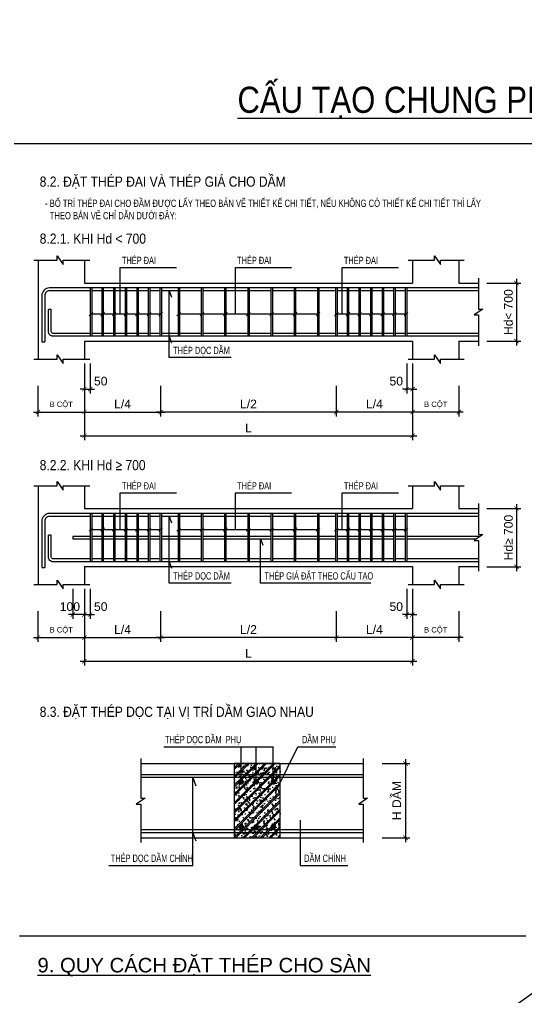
# Model space of a CAD drawing. Header units: millimetres. Extents: x -241424 to 696054, y -125618 to 93710.
# Drawn here: x 125912 to 143374, y 25736 to 59397 of the extents above; entities that cross this region are included whole.
import ezdxf
from ezdxf.enums import TextEntityAlignment as Align

# ---------------------------------------------------------------- set-up
doc = ezdxf.new("R2010")
doc.units = ezdxf.units.MM
doc.header["$LTSCALE"] = 7
doc.header["$PDMODE"] = 3
doc.linetypes.add('HIDDEN', pattern=[0.375, 0.25, -0.125])
doc.layers.get('0').update_dxf_attribs({"linetype": 'CONTINUOUS'})
doc.layers.get('Defpoints').update_dxf_attribs({"color": 6, "linetype": 'CONTINUOUS'})
for name, color, linetype in [('CDC_02_DIM', 1, 'CONTINUOUS'), ('CDC_03_BORDER', 3, 'CONTINUOUS'), ('CDC_04_HIDDEN', 8, 'HIDDEN'), ('CDC_05_STEEL', 4, 'CONTINUOUS'), ('CDC_06_TEXT', 2, 'CONTINUOUS'), ('CDC_10_HATCH', 251, 'CONTINUOUS'), ('CDC_11_NOTE', 8, 'CONTINUOUS')]:
    doc.layers.add(name, color=color, linetype=linetype)
doc.layers.add('KCS_Plotter', color=11, linetype='CONTINUOUS', plot=False)
doc.styles.add('ARIAL', font='arial.ttf')
doc.dimstyles.new('DIM1-25', dxfattribs={"dimscale": 1.2, "dimtxt": 250, "dimasz": 125, "dimexe": 125, "dimexo": 0.06, "dimgap": 100, "dimtad": 1, "dimdec": 0, "dimzin": 0, "dimdsep": 46, "dimtxsty": 'ARIAL', "dimblk": 'ARCHTICK', "dimcen": 100, "dimdle": 125, "dimclrd": 256, "dimclre": 1, "dimclrt": 2, "dimadec": 0, "dimazin": 0, "dimtfac": 1, "dimtdec": 0, "dimtix": 1, "dimtmove": 2, "dimatfit": 0, "dimfxl": 1, "dimtolj": 1, "dimtzin": 0, "dimarcsym": 0})

# ---------------------------------------------------------------- blocks, each defined once
blk = doc.blocks.new('_ArchTick')
at = {"color": 0, "linetype": 'ByBlock', "const_width": 0.15}
blk.add_lwpolyline([(-0.5, -0.5), (0.5, 0.5)], dxfattribs=at)
blk = doc.blocks.new('*D110')
at = {"layer": 'CDC_02_DIM', "color": 1, "lineweight": -2, "transparency": 16777216}
for p, q in [((138409, 33790), (139359, 33790)), ((138409, 31232), (139359, 31232))]:
    blk.add_line(p, q, dxfattribs=at)
at = {"layer": 'CDC_02_DIM', "lineweight": -2, "transparency": 16777216}
blk.add_line((139209, 33940), (139209, 31082), dxfattribs=at)
at = {"layer": 'Defpoints', "color": 0, "transparency": 16777216}
for p in [(138409, 33790), (138409, 31232), (139209, 31232)]:
    blk.add_point(p, dxfattribs=at)
at = {"layer": 'CDC_02_DIM', "lineweight": -2, "transparency": 16777216, "xscale": 150, "yscale": 150, "zscale": 150}
for p, rotation in [((139209, 33790), 90), ((139209, 31232), 270)]:
    blk.add_blockref('_ArchTick', p, dxfattribs=dict(at, rotation=rotation))
at = {"layer": 'CDC_02_DIM', "color": 2, "transparency": 16777216, "insert": (138901, 32511), "char_height": 300, "attachment_point": 5, "rotation": 90, "style": 'ARIAL'}
blk.add_mtext('\\A1;H DẦM', dxfattribs=at)
blk = doc.blocks.new('*D116')
at = {"layer": 'CDC_02_DIM', "color": 1, "lineweight": -2, "transparency": 16777216}
for p, q in [((128147, 46792), (128147, 44922)), ((139449, 46792), (139449, 44922))]:
    blk.add_line(p, q, dxfattribs=at)
at = {"layer": 'CDC_02_DIM', "lineweight": -2, "transparency": 16777216}
blk.add_line((127997, 45072), (139599, 45072), dxfattribs=at)
at = {"layer": 'Defpoints', "color": 0, "transparency": 16777216}
for p in [(128147, 46792), (139449, 46792), (139449, 45072)]:
    blk.add_point(p, dxfattribs=at)
at = {"layer": 'CDC_02_DIM', "lineweight": -2, "transparency": 16777216, "xscale": 150, "yscale": 150, "zscale": 150, "rotation": 180}
blk.add_blockref('_ArchTick', (128147, 45072), dxfattribs=at)
at = {"layer": 'CDC_02_DIM', "lineweight": -2, "transparency": 16777216, "xscale": 150, "yscale": 150, "zscale": 150}
blk.add_blockref('_ArchTick', (139449, 45072), dxfattribs=at)
at = {"layer": 'CDC_02_DIM', "color": 2, "transparency": 16777216, "insert": (133798, 45342), "char_height": 300, "attachment_point": 5, "style": 'ARIAL'}
blk.add_mtext('\\A1;L', dxfattribs=at)
blk = doc.blocks.new('*D117')
at = {"layer": 'CDC_02_DIM', "color": 1, "lineweight": -2, "transparency": 16777216}
for p, q in [((128147, 46792), (128147, 45737)), ((130772, 46792), (130772, 45737))]:
    blk.add_line(p, q, dxfattribs=at)
at = {"layer": 'CDC_02_DIM', "lineweight": -2, "transparency": 16777216}
blk.add_line((127997, 45887), (130922, 45887), dxfattribs=at)
at = {"layer": 'Defpoints', "color": 0, "transparency": 16777216}
for p in [(128147, 46792), (130772, 46792), (130772, 45887)]:
    blk.add_point(p, dxfattribs=at)
at = {"layer": 'CDC_02_DIM', "lineweight": -2, "transparency": 16777216, "xscale": 150, "yscale": 150, "zscale": 150, "rotation": 180}
blk.add_blockref('_ArchTick', (128147, 45887), dxfattribs=at)
at = {"layer": 'CDC_02_DIM', "lineweight": -2, "transparency": 16777216, "xscale": 150, "yscale": 150, "zscale": 150}
blk.add_blockref('_ArchTick', (130772, 45887), dxfattribs=at)
at = {"layer": 'CDC_02_DIM', "color": 2, "transparency": 16777216, "insert": (129460, 46162), "char_height": 300, "attachment_point": 5, "style": 'ARIAL'}
blk.add_mtext('\\A1;L/4', dxfattribs=at)
blk = doc.blocks.new('*D118')
at = {"layer": 'CDC_02_DIM', "color": 1, "lineweight": -2, "transparency": 16777216}
for p, q in [((130772, 46792), (130772, 45737)), ((136823, 46792), (136823, 45737))]:
    blk.add_line(p, q, dxfattribs=at)
at = {"layer": 'CDC_02_DIM', "lineweight": -2, "transparency": 16777216}
blk.add_line((136973, 45887), (130622, 45887), dxfattribs=at)
at = {"layer": 'Defpoints', "color": 0, "transparency": 16777216}
for p in [(130772, 46792), (136823, 46792), (130772, 45887)]:
    blk.add_point(p, dxfattribs=at)
at = {"layer": 'CDC_02_DIM', "lineweight": -2, "transparency": 16777216, "xscale": 150, "yscale": 150, "zscale": 150, "rotation": 180}
blk.add_blockref('_ArchTick', (130772, 45887), dxfattribs=at)
at = {"layer": 'CDC_02_DIM', "lineweight": -2, "transparency": 16777216, "xscale": 150, "yscale": 150, "zscale": 150}
blk.add_blockref('_ArchTick', (136823, 45887), dxfattribs=at)
at = {"layer": 'CDC_02_DIM', "color": 2, "transparency": 16777216, "insert": (133798, 46162), "char_height": 300, "attachment_point": 5, "style": 'ARIAL'}
blk.add_mtext('\\A1;L/2', dxfattribs=at)
blk = doc.blocks.new('*D119')
at = {"layer": 'CDC_02_DIM', "color": 1, "lineweight": -2, "transparency": 16777216}
for p, q in [((136823, 46792), (136823, 45737)), ((139449, 46792), (139449, 45737))]:
    blk.add_line(p, q, dxfattribs=at)
at = {"layer": 'CDC_02_DIM', "lineweight": -2, "transparency": 16777216}
blk.add_line((139599, 45887), (136673, 45887), dxfattribs=at)
at = {"layer": 'Defpoints', "color": 0, "transparency": 16777216}
for p in [(136823, 46792), (139449, 46792), (136823, 45887)]:
    blk.add_point(p, dxfattribs=at)
at = {"layer": 'CDC_02_DIM', "lineweight": -2, "transparency": 16777216, "xscale": 150, "yscale": 150, "zscale": 150, "rotation": 180}
blk.add_blockref('_ArchTick', (136823, 45887), dxfattribs=at)
at = {"layer": 'CDC_02_DIM', "lineweight": -2, "transparency": 16777216, "xscale": 150, "yscale": 150, "zscale": 150}
blk.add_blockref('_ArchTick', (139449, 45887), dxfattribs=at)
at = {"layer": 'CDC_02_DIM', "color": 2, "transparency": 16777216, "insert": (138136, 46162), "char_height": 300, "attachment_point": 5, "style": 'ARIAL'}
blk.add_mtext('\\A1;L/4', dxfattribs=at)
blk = doc.blocks.new('*D120')
at = {"layer": 'CDC_02_DIM', "color": 1, "lineweight": -2, "transparency": 16777216}
for p, q in [((126547, 46792), (126547, 45737)), ((128147, 46792), (128147, 45737))]:
    blk.add_line(p, q, dxfattribs=at)
at = {"layer": 'CDC_02_DIM', "lineweight": -2, "transparency": 16777216}
blk.add_line((126397, 45887), (128297, 45887), dxfattribs=at)
at = {"layer": 'Defpoints', "color": 0, "transparency": 16777216}
for p in [(126547, 46792), (128147, 46792), (128147, 45887)]:
    blk.add_point(p, dxfattribs=at)
at = {"layer": 'CDC_02_DIM', "lineweight": -2, "transparency": 16777216, "xscale": 150, "yscale": 150, "zscale": 150, "rotation": 180}
blk.add_blockref('_ArchTick', (126547, 45887), dxfattribs=at)
at = {"layer": 'CDC_02_DIM', "lineweight": -2, "transparency": 16777216, "xscale": 150, "yscale": 150, "zscale": 150}
blk.add_blockref('_ArchTick', (128147, 45887), dxfattribs=at)
at = {"layer": 'CDC_02_DIM', "color": 2, "transparency": 16777216, "insert": (127347, 46133), "char_height": 300, "attachment_point": 5, "style": 'ARIAL'}
blk.add_mtext('\\A1;{\\H0.625x;B CỘT}', dxfattribs=at)
blk = doc.blocks.new('*D121')
at = {"layer": 'CDC_02_DIM', "color": 1, "lineweight": -2, "transparency": 16777216}
for p, q in [((142013, 50328), (143177, 50328)), ((142013, 48327), (143177, 48327))]:
    blk.add_line(p, q, dxfattribs=at)
at = {"layer": 'CDC_02_DIM', "lineweight": -2, "transparency": 16777216}
blk.add_line((143027, 50478), (143027, 48177), dxfattribs=at)
at = {"layer": 'Defpoints', "color": 0, "transparency": 16777216}
for p in [(142013, 50328), (142013, 48327), (143027, 48327)]:
    blk.add_point(p, dxfattribs=at)
at = {"layer": 'CDC_02_DIM', "lineweight": -2, "transparency": 16777216, "xscale": 150, "yscale": 150, "zscale": 150}
for p, rotation in [((143027, 50328), 90), ((143027, 48327), 270)]:
    blk.add_blockref('_ArchTick', p, dxfattribs=dict(at, rotation=rotation))
at = {"layer": 'CDC_02_DIM', "color": 2, "transparency": 16777216, "insert": (142754, 49327), "char_height": 300, "attachment_point": 5, "rotation": 90, "style": 'ARIAL'}
blk.add_mtext('\\A1;Hd{\\fSymbol|b0|i0|c2|p18;\\H0.9583x;<} 700', dxfattribs=at)
blk = doc.blocks.new('*D122')
at = {"layer": 'CDC_02_DIM', "color": 1, "lineweight": -2, "transparency": 16777216}
for p, q in [((128147, 47563), (128147, 46527)), ((128347, 47563), (128347, 46527))]:
    blk.add_line(p, q, dxfattribs=at)
at = {"layer": 'CDC_02_DIM', "lineweight": -2, "transparency": 16777216}
for p, q in [((128147, 46677), (127997, 46677)), ((128147, 46677), (128347, 46677)), ((128347, 46677), (128497, 46677))]:
    blk.add_line(p, q, dxfattribs=at)
at = {"layer": 'Defpoints', "color": 0, "transparency": 16777216}
for p in [(128147, 47563), (128347, 47563), (128347, 46677)]:
    blk.add_point(p, dxfattribs=at)
at = {"layer": 'CDC_02_DIM', "lineweight": -2, "transparency": 16777216, "xscale": 150, "yscale": 150, "zscale": 150}
blk.add_blockref('_ArchTick', (128147, 46677), dxfattribs=at)
at = {"layer": 'CDC_02_DIM', "lineweight": -2, "transparency": 16777216, "xscale": 150, "yscale": 150, "zscale": 150, "rotation": 180}
blk.add_blockref('_ArchTick', (128347, 46677), dxfattribs=at)
at = {"layer": 'CDC_02_DIM', "color": 2, "transparency": 16777216, "insert": (128708, 46950), "char_height": 300, "attachment_point": 5, "style": 'ARIAL'}
blk.add_mtext('\\A1;50', dxfattribs=at)
blk = doc.blocks.new('*D123')
at = {"layer": 'CDC_02_DIM', "color": 1, "lineweight": -2, "transparency": 16777216}
for p, q in [((139449, 46792), (139449, 45737)), ((141049, 46792), (141049, 45737))]:
    blk.add_line(p, q, dxfattribs=at)
at = {"layer": 'CDC_02_DIM', "lineweight": -2, "transparency": 16777216}
blk.add_line((141199, 45887), (139299, 45887), dxfattribs=at)
at = {"layer": 'Defpoints', "color": 0, "transparency": 16777216}
for p in [(139449, 46792), (141049, 46792), (139449, 45887)]:
    blk.add_point(p, dxfattribs=at)
at = {"layer": 'CDC_02_DIM', "lineweight": -2, "transparency": 16777216, "xscale": 150, "yscale": 150, "zscale": 150, "rotation": 180}
blk.add_blockref('_ArchTick', (139449, 45887), dxfattribs=at)
at = {"layer": 'CDC_02_DIM', "lineweight": -2, "transparency": 16777216, "xscale": 150, "yscale": 150, "zscale": 150}
blk.add_blockref('_ArchTick', (141049, 45887), dxfattribs=at)
at = {"layer": 'CDC_02_DIM', "color": 2, "transparency": 16777216, "insert": (140249, 46133), "char_height": 300, "attachment_point": 5, "style": 'ARIAL'}
blk.add_mtext('\\A1;{\\H0.625x;B CỘT}', dxfattribs=at)
blk = doc.blocks.new('*D126')
at = {"layer": 'CDC_02_DIM', "color": 1, "lineweight": -2, "transparency": 16777216}
for p, q in [((139249, 47563), (139249, 46527)), ((139449, 47563), (139449, 46527))]:
    blk.add_line(p, q, dxfattribs=at)
at = {"layer": 'CDC_02_DIM', "lineweight": -2, "transparency": 16777216}
for p, q in [((139249, 46677), (139099, 46677)), ((139449, 46677), (139249, 46677)), ((139449, 46677), (139599, 46677))]:
    blk.add_line(p, q, dxfattribs=at)
at = {"layer": 'Defpoints', "color": 0, "transparency": 16777216}
for p in [(139249, 47563), (139449, 47563), (139249, 46677)]:
    blk.add_point(p, dxfattribs=at)
at = {"layer": 'CDC_02_DIM', "lineweight": -2, "transparency": 16777216, "xscale": 150, "yscale": 150, "zscale": 150}
blk.add_blockref('_ArchTick', (139249, 46677), dxfattribs=at)
at = {"layer": 'CDC_02_DIM', "lineweight": -2, "transparency": 16777216, "xscale": 150, "yscale": 150, "zscale": 150, "rotation": 180}
blk.add_blockref('_ArchTick', (139449, 46677), dxfattribs=at)
at = {"layer": 'CDC_02_DIM', "color": 2, "transparency": 16777216, "insert": (138888, 46950), "char_height": 300, "attachment_point": 5, "style": 'ARIAL'}
blk.add_mtext('\\A1;50', dxfattribs=at)
blk = doc.blocks.new('*D127')
at = {"layer": 'CDC_02_DIM', "color": 1, "lineweight": -2, "transparency": 16777216}
for p, q in [((128147, 39030), (128147, 37160)), ((139449, 39030), (139449, 37160))]:
    blk.add_line(p, q, dxfattribs=at)
at = {"layer": 'CDC_02_DIM', "lineweight": -2, "transparency": 16777216}
blk.add_line((127997, 37310), (139599, 37310), dxfattribs=at)
at = {"layer": 'Defpoints', "color": 0, "transparency": 16777216}
for p in [(128147, 39030), (139449, 39030), (139449, 37310)]:
    blk.add_point(p, dxfattribs=at)
at = {"layer": 'CDC_02_DIM', "lineweight": -2, "transparency": 16777216, "xscale": 150, "yscale": 150, "zscale": 150, "rotation": 180}
blk.add_blockref('_ArchTick', (128147, 37310), dxfattribs=at)
at = {"layer": 'CDC_02_DIM', "lineweight": -2, "transparency": 16777216, "xscale": 150, "yscale": 150, "zscale": 150}
blk.add_blockref('_ArchTick', (139449, 37310), dxfattribs=at)
at = {"layer": 'CDC_02_DIM', "color": 2, "transparency": 16777216, "insert": (133798, 37580), "char_height": 300, "attachment_point": 5, "style": 'ARIAL'}
blk.add_mtext('\\A1;L', dxfattribs=at)
blk = doc.blocks.new('*D128')
at = {"layer": 'CDC_02_DIM', "color": 1, "lineweight": -2, "transparency": 16777216}
for p, q in [((128147, 39030), (128147, 37975)), ((130772, 39030), (130772, 37975))]:
    blk.add_line(p, q, dxfattribs=at)
at = {"layer": 'CDC_02_DIM', "lineweight": -2, "transparency": 16777216}
blk.add_line((127997, 38125), (130922, 38125), dxfattribs=at)
at = {"layer": 'Defpoints', "color": 0, "transparency": 16777216}
for p in [(128147, 39030), (130772, 39030), (130772, 38125)]:
    blk.add_point(p, dxfattribs=at)
at = {"layer": 'CDC_02_DIM', "lineweight": -2, "transparency": 16777216, "xscale": 150, "yscale": 150, "zscale": 150, "rotation": 180}
blk.add_blockref('_ArchTick', (128147, 38125), dxfattribs=at)
at = {"layer": 'CDC_02_DIM', "lineweight": -2, "transparency": 16777216, "xscale": 150, "yscale": 150, "zscale": 150}
blk.add_blockref('_ArchTick', (130772, 38125), dxfattribs=at)
at = {"layer": 'CDC_02_DIM', "color": 2, "transparency": 16777216, "insert": (129460, 38400), "char_height": 300, "attachment_point": 5, "style": 'ARIAL'}
blk.add_mtext('\\A1;L/4', dxfattribs=at)
blk = doc.blocks.new('*D129')
at = {"layer": 'CDC_02_DIM', "color": 1, "lineweight": -2, "transparency": 16777216}
for p, q in [((130772, 39030), (130772, 37975)), ((136823, 39030), (136823, 37975))]:
    blk.add_line(p, q, dxfattribs=at)
at = {"layer": 'CDC_02_DIM', "lineweight": -2, "transparency": 16777216}
blk.add_line((136973, 38125), (130622, 38125), dxfattribs=at)
at = {"layer": 'Defpoints', "color": 0, "transparency": 16777216}
for p in [(130772, 39030), (136823, 39030), (130772, 38125)]:
    blk.add_point(p, dxfattribs=at)
at = {"layer": 'CDC_02_DIM', "lineweight": -2, "transparency": 16777216, "xscale": 150, "yscale": 150, "zscale": 150, "rotation": 180}
blk.add_blockref('_ArchTick', (130772, 38125), dxfattribs=at)
at = {"layer": 'CDC_02_DIM', "lineweight": -2, "transparency": 16777216, "xscale": 150, "yscale": 150, "zscale": 150}
blk.add_blockref('_ArchTick', (136823, 38125), dxfattribs=at)
at = {"layer": 'CDC_02_DIM', "color": 2, "transparency": 16777216, "insert": (133798, 38400), "char_height": 300, "attachment_point": 5, "style": 'ARIAL'}
blk.add_mtext('\\A1;L/2', dxfattribs=at)
blk = doc.blocks.new('*D130')
at = {"layer": 'CDC_02_DIM', "color": 1, "lineweight": -2, "transparency": 16777216}
for p, q in [((136823, 39030), (136823, 37975)), ((139449, 39030), (139449, 37975))]:
    blk.add_line(p, q, dxfattribs=at)
at = {"layer": 'CDC_02_DIM', "lineweight": -2, "transparency": 16777216}
blk.add_line((139599, 38125), (136673, 38125), dxfattribs=at)
at = {"layer": 'Defpoints', "color": 0, "transparency": 16777216}
for p in [(136823, 39030), (139449, 39030), (136823, 38125)]:
    blk.add_point(p, dxfattribs=at)
at = {"layer": 'CDC_02_DIM', "lineweight": -2, "transparency": 16777216, "xscale": 150, "yscale": 150, "zscale": 150, "rotation": 180}
blk.add_blockref('_ArchTick', (136823, 38125), dxfattribs=at)
at = {"layer": 'CDC_02_DIM', "lineweight": -2, "transparency": 16777216, "xscale": 150, "yscale": 150, "zscale": 150}
blk.add_blockref('_ArchTick', (139449, 38125), dxfattribs=at)
at = {"layer": 'CDC_02_DIM', "color": 2, "transparency": 16777216, "insert": (138136, 38400), "char_height": 300, "attachment_point": 5, "style": 'ARIAL'}
blk.add_mtext('\\A1;L/4', dxfattribs=at)
blk = doc.blocks.new('*D131')
at = {"layer": 'CDC_02_DIM', "color": 1, "lineweight": -2, "transparency": 16777216}
for p, q in [((126547, 39030), (126547, 37975)), ((128147, 39030), (128147, 37975))]:
    blk.add_line(p, q, dxfattribs=at)
at = {"layer": 'CDC_02_DIM', "lineweight": -2, "transparency": 16777216}
blk.add_line((126397, 38125), (128297, 38125), dxfattribs=at)
at = {"layer": 'Defpoints', "color": 0, "transparency": 16777216}
for p in [(126547, 39030), (128147, 39030), (128147, 38125)]:
    blk.add_point(p, dxfattribs=at)
at = {"layer": 'CDC_02_DIM', "lineweight": -2, "transparency": 16777216, "xscale": 150, "yscale": 150, "zscale": 150, "rotation": 180}
blk.add_blockref('_ArchTick', (126547, 38125), dxfattribs=at)
at = {"layer": 'CDC_02_DIM', "lineweight": -2, "transparency": 16777216, "xscale": 150, "yscale": 150, "zscale": 150}
blk.add_blockref('_ArchTick', (128147, 38125), dxfattribs=at)
at = {"layer": 'CDC_02_DIM', "color": 2, "transparency": 16777216, "insert": (127347, 38371), "char_height": 300, "attachment_point": 5, "style": 'ARIAL'}
blk.add_mtext('\\A1;{\\H0.625x;B CỘT}', dxfattribs=at)
blk = doc.blocks.new('*D132')
at = {"layer": 'CDC_02_DIM', "color": 1, "lineweight": -2, "transparency": 16777216}
for p, q in [((142013, 42565), (143177, 42565)), ((142013, 40564), (143177, 40564))]:
    blk.add_line(p, q, dxfattribs=at)
at = {"layer": 'CDC_02_DIM', "lineweight": -2, "transparency": 16777216}
blk.add_line((143027, 42715), (143027, 40414), dxfattribs=at)
at = {"layer": 'Defpoints', "color": 0, "transparency": 16777216}
for p in [(142013, 42565), (142013, 40564), (143027, 40564)]:
    blk.add_point(p, dxfattribs=at)
at = {"layer": 'CDC_02_DIM', "lineweight": -2, "transparency": 16777216, "xscale": 150, "yscale": 150, "zscale": 150}
for p, rotation in [((143027, 42565), 90), ((143027, 40564), 270)]:
    blk.add_blockref('_ArchTick', p, dxfattribs=dict(at, rotation=rotation))
at = {"layer": 'CDC_02_DIM', "color": 2, "transparency": 16777216, "insert": (142754, 41565), "char_height": 300, "attachment_point": 5, "rotation": 90, "style": 'ARIAL'}
blk.add_mtext('\\A1;Hd{\\H0.9583x;≥} 700', dxfattribs=at)
blk = doc.blocks.new('*D133')
at = {"layer": 'CDC_02_DIM', "color": 1, "lineweight": -2, "transparency": 16777216}
for p, q in [((128147, 39801), (128147, 38765)), ((128347, 39801), (128347, 38765))]:
    blk.add_line(p, q, dxfattribs=at)
at = {"layer": 'CDC_02_DIM', "lineweight": -2, "transparency": 16777216}
for p, q in [((128147, 38915), (127997, 38915)), ((128147, 38915), (128347, 38915)), ((128347, 38915), (128497, 38915))]:
    blk.add_line(p, q, dxfattribs=at)
at = {"layer": 'Defpoints', "color": 0, "transparency": 16777216}
for p in [(128147, 39801), (128347, 39801), (128347, 38915)]:
    blk.add_point(p, dxfattribs=at)
at = {"layer": 'CDC_02_DIM', "lineweight": -2, "transparency": 16777216, "xscale": 150, "yscale": 150, "zscale": 150}
blk.add_blockref('_ArchTick', (128147, 38915), dxfattribs=at)
at = {"layer": 'CDC_02_DIM', "lineweight": -2, "transparency": 16777216, "xscale": 150, "yscale": 150, "zscale": 150, "rotation": 180}
blk.add_blockref('_ArchTick', (128347, 38915), dxfattribs=at)
at = {"layer": 'CDC_02_DIM', "color": 2, "transparency": 16777216, "insert": (128708, 39188), "char_height": 300, "attachment_point": 5, "style": 'ARIAL'}
blk.add_mtext('\\A1;50', dxfattribs=at)
blk = doc.blocks.new('*D134')
at = {"layer": 'CDC_02_DIM', "color": 1, "lineweight": -2, "transparency": 16777216}
for p, q in [((139449, 39030), (139449, 37975)), ((141049, 39030), (141049, 37975))]:
    blk.add_line(p, q, dxfattribs=at)
at = {"layer": 'CDC_02_DIM', "lineweight": -2, "transparency": 16777216}
blk.add_line((141199, 38125), (139299, 38125), dxfattribs=at)
at = {"layer": 'Defpoints', "color": 0, "transparency": 16777216}
for p in [(139449, 39030), (141049, 39030), (139449, 38125)]:
    blk.add_point(p, dxfattribs=at)
at = {"layer": 'CDC_02_DIM', "lineweight": -2, "transparency": 16777216, "xscale": 150, "yscale": 150, "zscale": 150, "rotation": 180}
blk.add_blockref('_ArchTick', (139449, 38125), dxfattribs=at)
at = {"layer": 'CDC_02_DIM', "lineweight": -2, "transparency": 16777216, "xscale": 150, "yscale": 150, "zscale": 150}
blk.add_blockref('_ArchTick', (141049, 38125), dxfattribs=at)
at = {"layer": 'CDC_02_DIM', "color": 2, "transparency": 16777216, "insert": (140249, 38371), "char_height": 300, "attachment_point": 5, "style": 'ARIAL'}
blk.add_mtext('\\A1;{\\H0.625x;B CỘT}', dxfattribs=at)
blk = doc.blocks.new('*D135')
at = {"layer": 'CDC_02_DIM', "color": 1, "lineweight": -2, "transparency": 16777216}
for p, q in [((139249, 39801), (139249, 38765)), ((139449, 39801), (139449, 38765))]:
    blk.add_line(p, q, dxfattribs=at)
at = {"layer": 'CDC_02_DIM', "lineweight": -2, "transparency": 16777216}
for p, q in [((139249, 38915), (139099, 38915)), ((139449, 38915), (139249, 38915)), ((139449, 38915), (139599, 38915))]:
    blk.add_line(p, q, dxfattribs=at)
at = {"layer": 'Defpoints', "color": 0, "transparency": 16777216}
for p in [(139249, 39801), (139449, 39801), (139249, 38915)]:
    blk.add_point(p, dxfattribs=at)
at = {"layer": 'CDC_02_DIM', "lineweight": -2, "transparency": 16777216, "xscale": 150, "yscale": 150, "zscale": 150}
blk.add_blockref('_ArchTick', (139249, 38915), dxfattribs=at)
at = {"layer": 'CDC_02_DIM', "lineweight": -2, "transparency": 16777216, "xscale": 150, "yscale": 150, "zscale": 150, "rotation": 180}
blk.add_blockref('_ArchTick', (139449, 38915), dxfattribs=at)
at = {"layer": 'CDC_02_DIM', "color": 2, "transparency": 16777216, "insert": (138888, 39188), "char_height": 300, "attachment_point": 5, "style": 'ARIAL'}
blk.add_mtext('\\A1;50', dxfattribs=at)
blk = doc.blocks.new('*D61')
at = {"layer": 'CDC_02_DIM', "color": 1, "lineweight": -2, "transparency": 16777216}
for p, q in [((127747, 39801), (127747, 38765)), ((128147, 39801), (128147, 38765))]:
    blk.add_line(p, q, dxfattribs=at)
at = {"layer": 'CDC_02_DIM', "lineweight": -2, "transparency": 16777216}
for p, q in [((127747, 38915), (127597, 38915)), ((128147, 38915), (127747, 38915)), ((128147, 38915), (128297, 38915))]:
    blk.add_line(p, q, dxfattribs=at)
at = {"layer": 'Defpoints', "color": 0, "transparency": 16777216}
for p in [(127747, 39801), (128147, 39801), (127747, 38915)]:
    blk.add_point(p, dxfattribs=at)
at = {"layer": 'CDC_02_DIM', "lineweight": -2, "transparency": 16777216, "xscale": 150, "yscale": 150, "zscale": 150}
blk.add_blockref('_ArchTick', (127747, 38915), dxfattribs=at)
at = {"layer": 'CDC_02_DIM', "lineweight": -2, "transparency": 16777216, "xscale": 150, "yscale": 150, "zscale": 150, "rotation": 180}
blk.add_blockref('_ArchTick', (128147, 38915), dxfattribs=at)
at = {"layer": 'CDC_02_DIM', "color": 2, "transparency": 16777216, "insert": (127646, 39188), "char_height": 300, "attachment_point": 5, "style": 'ARIAL'}
blk.add_mtext('\\A1;100', dxfattribs=at)

msp = doc.modelspace()

# ---------------------------------------------------------------- hatches: boundary and pattern name
at = {"layer": 'CDC_10_HATCH', "ltscale": 30}
h = msp.add_hatch(dxfattribs=at)
h.set_pattern_fill('BT-01', color=256, scale=50, style=0, pattern_type=2)
h.set_pattern_definition([(50, (-58992544.58, 2468725.86), (358.6300913, -31.3760675), [37.5, -412.5]), (355, (-58992544.6, 2468725.86), (-69.3756668, 376.0960669), [30, -330]), (100.4514, (-58992514.7, 2468723.24), (289.2546909, 344.719771), [31.870095, -350.571056]), (46.1842, (-58992544.6, 2468825.86), (533.6205243, -82.759507), [56.25, -618.75]), (96.6356, (-58992500.1, 2468818.96), (467.331353, 487.0589355), [47.805144, -525.8565]), (351.1842, (-58992544.6, 2468825.86), (467.3309726, 487.0593005), [45, -495]), (21, (-58992494.58, 2468800.86), (298.453526, -201.3094453), [37.5, -412.5]), (326, (-58992494.6, 2468800.86), (121.657666, 362.5750225), [30, -330]), (71.4514, (-58992469.7, 2468784.08), (420.1113143, 161.2652484), [31.870095, -350.571056]), (37.5, (-58992544.58, 2468725.86), (6.07992766, 166.44692692), [0, -326, 0, -335, 0, -331.25]), (7.5, (-58992544.58, 2468725.86), (131.5347687, 197.20585594), [0, -191, 0, -318.5, 0, -126.25]), (327.5, (-58992656.08, 2468725.86), (266.9112181, -11.27743587), [0, -125, 0, -390, 0, -517.5]), (317.5, (-58992706.08, 2468725.86), (291.5930847, 50.0524912), [0, -162.5, 0, -259, 0, -367.5]), (45, (-58992544.58, 2468725.86), (-150.260191, 150.260191), []), (45, (-58992544.58, 2468787.1), (-150.260191, 150.260191), [])])
h.paths.add_polyline_path([(133307.7, 31232.4), (134894.2, 31232.4), (134894.2, 33789.7), (133307.7, 33789.7)])

# ---------------------------------------------------------------- linework, layer by layer
at = {"layer": 'CDC_03_BORDER'}
for p, q in [((179814, 55115.3), (108426, 55115.3)), ((126547.5, 51110.1), (126547.5, 47710.6)), ((128147.5, 51110.1), (128147.5, 50327.5)), ((139449, 51110.1), (139449, 50327.5)), ((141049, 51110.1), (141049, 50327.5)), ((128147.5, 50327.5), (139449, 50327.5)), ((141049, 50327.5), (141717.8, 50327.5)), ((128147.5, 48326.6), (139449, 48326.6)), ((128147.5, 48326.6), (128147.5, 47710.6)), ((139449, 48326.6), (139449, 47710.6)), ((141049, 48326.6), (141717.8, 48326.6)), ((141049, 48326.6), (141049, 47710.6)), ((126547.5, 43348), (126547.5, 39948.5)), ((128147.5, 43348), (128147.5, 42565.4)), ((139449, 43348), (139449, 42565.4)), ((141049, 43348), (141049, 42565.4)), ((128147.5, 42565.4), (139449, 42565.4)), ((141049, 42565.4), (141717.8, 42565.4)), ((128147.5, 40564.4), (139449, 40564.4)), ((128147.5, 40564.4), (128147.5, 39948.5)), ((139449, 40564.4), (139449, 39948.5)), ((141049, 40564.4), (141717.8, 40564.4)), ((141049, 40564.4), (141049, 39948.5)), ((130084.6, 33789.7), (137747.4, 33789.7)), ((130084.6, 31232.4), (137747.4, 31232.4)), ((125911.7, 27860.4), (143350.2, 27860.4))]:
    msp.add_line(p, q, dxfattribs=at)
for points in [[(126400.9, 51110.1), (127210.1, 51110.1), (127210.1, 51260.2), (127410.2, 50960.1), (127410.2, 51110.1), (128330.8, 51110.1)], [(139302.5, 51110.1), (140211.6, 51110.1), (140211.6, 51260.2), (140411.7, 50960.1), (140411.7, 51110.1), (141232.3, 51110.1)], [(141717.8, 50500.4), (141717.8, 49430.5), (141867.9, 49430.5), (141567.7, 49230.4), (141717.8, 49230.4), (141717.8, 48168.5)], [(126400.9, 47710.6), (127210.1, 47710.6), (127210.1, 47860.7), (127410.2, 47560.5), (127410.2, 47710.6), (128330.8, 47710.6)], [(139302.5, 47710.6), (140211.6, 47710.6), (140211.6, 47860.7), (140411.7, 47560.5), (140411.7, 47710.6), (141232.3, 47710.6)], [(126400.9, 43348), (127210.1, 43348), (127210.1, 43498.1), (127410.2, 43198), (127410.2, 43348), (128330.8, 43348)], [(139302.5, 43348), (140211.6, 43348), (140211.6, 43498.1), (140411.7, 43198), (140411.7, 43348), (141232.3, 43348)], [(141717.8, 42738.3), (141717.8, 41668.4), (141867.9, 41668.4), (141567.7, 41468.3), (141717.8, 41468.3), (141717.8, 40406.4)], [(126400.9, 39948.5), (127210.1, 39948.5), (127210.1, 40098.5), (127410.2, 39798.4), (127410.2, 39948.5), (128330.8, 39948.5)], [(139302.5, 39948.5), (140211.6, 39948.5), (140211.6, 40098.5), (140411.7, 39798.4), (140411.7, 39948.5), (141232.3, 39948.5)], [(130084.6, 33962.5), (130084.6, 32590.2), (130234.6, 32590.2), (129934.5, 32390.1), (130084.6, 32390.1), (130084.6, 31074.3)], [(137747.4, 33962.5), (137747.4, 32590.2), (137897.4, 32590.2), (137597.3, 32390.1), (137747.4, 32390.1), (137747.4, 31074.3)]]:
    msp.add_lwpolyline(points, dxfattribs=at)
at = {"layer": 'CDC_04_HIDDEN'}
msp.add_lwpolyline([(133307.7, 31232.4), (134894.2, 31232.4), (134894.2, 33789.7), (133307.7, 33789.7)], close=True, dxfattribs=at)
at = {"layer": 'CDC_05_STEEL'}
for p, q in [((128347.5, 50158.9), (128347.5, 48495.3)), ((128397.5, 50158.9), (128397.5, 48495.3)), ((128747.5, 50158.9), (128747.5, 48495.3)), ((128797.5, 50158.9), (128797.5, 48495.3)), ((129147.5, 50158.9), (129147.5, 48495.3)), ((129197.5, 50158.9), (129197.5, 48495.3)), ((129547.5, 50158.9), (129547.5, 48495.3)), ((129597.5, 50158.9), (129597.5, 48495.3)), ((129947.5, 50158.9), (129947.5, 48495.3)), ((129997.5, 50158.9), (129997.5, 48495.3)), ((130347.5, 50158.9), (130347.5, 48495.3)), ((130397.5, 50158.9), (130397.5, 48495.3)), ((130747.5, 50158.9), (130747.5, 48495.3)), ((130797.5, 50158.9), (130797.5, 48495.3)), ((131371.9, 50158.9), (131371.9, 48495.3)), ((131421.9, 50158.9), (131421.9, 48495.3)), ((132171.9, 50158.9), (132171.9, 48495.3)), ((132221.9, 50158.9), (132221.9, 48495.3)), ((132971.9, 50158.9), (132971.9, 48495.3)), ((133021.9, 50158.9), (133021.9, 48495.3)), ((133771.9, 50158.9), (133771.9, 48495.3)), ((133821.9, 50158.9), (133821.9, 48495.3)), ((134571.9, 50158.9), (134571.9, 48495.3)), ((134621.9, 50158.9), (134621.9, 48495.3)), ((135371.9, 50158.9), (135371.9, 48495.3)), ((135421.9, 50158.9), (135421.9, 48495.3)), ((136171.9, 50158.9), (136171.9, 48495.3)), ((136221.9, 50158.9), (136221.9, 48495.3)), ((136799, 50158.9), (136799, 48495.3)), ((136849, 50158.9), (136849, 48495.3)), ((137199, 50158.9), (137199, 48495.3)), ((137249, 50158.9), (137249, 48495.3)), ((137599, 50158.9), (137599, 48495.3)), ((137649, 50158.9), (137649, 48495.3)), ((137999, 50158.9), (137999, 48495.3)), ((138049, 50158.9), (138049, 48495.3)), ((138399, 50158.9), (138399, 48495.3)), ((138449, 50158.9), (138449, 48495.3)), ((138799, 50158.9), (138799, 48495.3)), ((138849, 50158.9), (138849, 48495.3)), ((139199, 50158.9), (139199, 48495.3)), ((139249, 50158.9), (139249, 48495.3)), ((127006.2, 49416.4), (126906.2, 49416.4)), ((126679.3, 48299.8), (126779.3, 48299.8)), ((128347.5, 42396.8), (128347.5, 40733.2)), ((128397.5, 42396.8), (128397.5, 40733.2)), ((128747.5, 42396.8), (128747.5, 40733.2)), ((128797.5, 42396.8), (128797.5, 40733.2)), ((129147.5, 42396.8), (129147.5, 40733.2)), ((129197.5, 42396.8), (129197.5, 40733.2)), ((129547.5, 42396.8), (129547.5, 40733.2)), ((129597.5, 42396.8), (129597.5, 40733.2)), ((129947.5, 42396.8), (129947.5, 40733.2)), ((129997.5, 42396.8), (129997.5, 40733.2)), ((130347.5, 42396.8), (130347.5, 40733.2)), ((130397.5, 42396.8), (130397.5, 40733.2)), ((130747.5, 42396.8), (130747.5, 40733.2)), ((130797.5, 42396.8), (130797.5, 40733.2)), ((131371.9, 42396.8), (131371.9, 40733.2)), ((131421.9, 42396.8), (131421.9, 40733.2)), ((132171.9, 42396.8), (132171.9, 40733.2)), ((132221.9, 42396.8), (132221.9, 40733.2)), ((132971.9, 42396.8), (132971.9, 40733.2)), ((133021.9, 42396.8), (133021.9, 40733.2)), ((133771.9, 42396.8), (133771.9, 40733.2)), ((133821.9, 42396.8), (133821.9, 40733.2)), ((134571.9, 42396.8), (134571.9, 40733.2)), ((134621.9, 42396.8), (134621.9, 40733.2)), ((135371.9, 42396.8), (135371.9, 40733.2)), ((135421.9, 42396.8), (135421.9, 40733.2)), ((136171.9, 42396.8), (136171.9, 40733.2)), ((136221.9, 42396.8), (136221.9, 40733.2)), ((136799, 42396.8), (136799, 40733.2)), ((136849, 42396.8), (136849, 40733.2)), ((137199, 42396.8), (137199, 40733.2)), ((137249, 42396.8), (137249, 40733.2)), ((137599, 42396.8), (137599, 40733.2)), ((137649, 42396.8), (137649, 40733.2)), ((137999, 42396.8), (137999, 40733.2)), ((138049, 42396.8), (138049, 40733.2)), ((138399, 42396.8), (138399, 40733.2)), ((138449, 42396.8), (138449, 40733.2)), ((138799, 42396.8), (138799, 40733.2)), ((138849, 42396.8), (138849, 40733.2)), ((139199, 42396.8), (139199, 40733.2)), ((139249, 42396.8), (139249, 40733.2)), ((127006.2, 41654.3), (126906.2, 41654.3)), ((126679.3, 40537.7), (126779.3, 40537.7))]:
    msp.add_line(p, q, dxfattribs=at)
for points in [[(141717.8, 50158.9), (126942.9, 50158.9, 0.4142136), (126679.3, 49895.2), (126679.3, 48299.8)], [(128347.5, 50058.9), (126942.9, 50058.9, 0.4142136), (126779.3, 49895.2), (126779.3, 48299.8)], [(141717.8, 48495.3), (127069.8, 48495.3, -0.4142136), (126906.2, 48659), (126906.2, 49416.4)], [(128347.5, 48595.3), (127069.8, 48595.3, -0.4142136), (127006.2, 48659), (127006.2, 49416.4)], [(141717.8, 42396.8), (126942.9, 42396.8, 0.4142136), (126679.3, 42133.1), (126679.3, 40537.7)], [(128347.5, 42296.8), (126942.9, 42296.8, 0.4142136), (126779.3, 42133.1), (126779.3, 40537.7)], [(141717.8, 40733.2), (127069.8, 40733.2, -0.4142136), (126906.2, 40896.9), (126906.2, 41654.3)], [(128347.5, 40833.2), (127069.8, 40833.2, -0.4142136), (127006.2, 40896.9), (127006.2, 41654.3)]]:
    msp.add_lwpolyline(points, format="xyb", dxfattribs=at)
for points in [[(128747.5, 50058.9), (128397.5, 50058.9)], [(129147.5, 50058.9), (128797.5, 50058.9)], [(129547.5, 50058.9), (129197.5, 50058.9)], [(129947.5, 50058.9), (129597.5, 50058.9)], [(130347.5, 50058.9), (129997.5, 50058.9)], [(130747.5, 50058.9), (130397.5, 50058.9)], [(131371.9, 50058.9), (130797.5, 50058.9)], [(132171.9, 50058.9), (131421.9, 50058.9)], [(132971.9, 50058.9), (132221.9, 50058.9)], [(133771.9, 50058.9), (133021.9, 50058.9)], [(134571.9, 50058.9), (133821.9, 50058.9)], [(135371.9, 50058.9), (134621.9, 50058.9)], [(136171.9, 50058.9), (135421.9, 50058.9)], [(136799, 50058.9), (136221.9, 50058.9)], [(137199, 50058.9), (136849, 50058.9)], [(137599, 50058.9), (137249, 50058.9)], [(137999, 50058.9), (137649, 50058.9)], [(138399, 50058.9), (138049, 50058.9)], [(138799, 50058.9), (138449, 50058.9)], [(139199, 50058.9), (138849, 50058.9)], [(141717.8, 50058.9), (139249, 50058.9)], [(128747.5, 48595.3), (128397.5, 48595.3)], [(129147.5, 48595.3), (128797.5, 48595.3)], [(129547.5, 48595.3), (129197.5, 48595.3)], [(129947.5, 48595.3), (129597.5, 48595.3)], [(130347.5, 48595.3), (129997.5, 48595.3)], [(130747.5, 48595.3), (130397.5, 48595.3)], [(131371.9, 48595.3), (130797.5, 48595.3)], [(132171.9, 48595.3), (131421.9, 48595.3)], [(132971.9, 48595.3), (132221.9, 48595.3)], [(133771.9, 48595.3), (133021.9, 48595.3)], [(134571.9, 48595.3), (133821.9, 48595.3)], [(135371.9, 48595.3), (134621.9, 48595.3)], [(136171.9, 48595.3), (135421.9, 48595.3)], [(136799, 48595.3), (136221.9, 48595.3)], [(137199, 48595.3), (136849, 48595.3)], [(137599, 48595.3), (137249, 48595.3)], [(137999, 48595.3), (137649, 48595.3)], [(138399, 48595.3), (138049, 48595.3)], [(138799, 48595.3), (138449, 48595.3)], [(139199, 48595.3), (138849, 48595.3)], [(141717.8, 48595.3), (139249, 48595.3)], [(128747.5, 42296.8), (128397.5, 42296.8)], [(129147.5, 42296.8), (128797.5, 42296.8)], [(129547.5, 42296.8), (129197.5, 42296.8)], [(129947.5, 42296.8), (129597.5, 42296.8)], [(130347.5, 42296.8), (129997.5, 42296.8)], [(130747.5, 42296.8), (130397.5, 42296.8)], [(131371.9, 42296.8), (130797.5, 42296.8)], [(132171.9, 42296.8), (131421.9, 42296.8)], [(132971.9, 42296.8), (132221.9, 42296.8)], [(133771.9, 42296.8), (133021.9, 42296.8)], [(134571.9, 42296.8), (133821.9, 42296.8)], [(135371.9, 42296.8), (134621.9, 42296.8)], [(136171.9, 42296.8), (135421.9, 42296.8)], [(136799, 42296.8), (136221.9, 42296.8)], [(137199, 42296.8), (136849, 42296.8)], [(137599, 42296.8), (137249, 42296.8)], [(137999, 42296.8), (137649, 42296.8)], [(138399, 42296.8), (138049, 42296.8)], [(138799, 42296.8), (138449, 42296.8)], [(139199, 42296.8), (138849, 42296.8)], [(141717.8, 42296.8), (139249, 42296.8)], [(128347.5, 41602.1), (127747.5, 41602.1), (127747.5, 41528), (128347.5, 41528)], [(128747.5, 41602.1), (128397.5, 41602.1)], [(128397.5, 41528), (128747.5, 41528)], [(129147.5, 41602.1), (128797.5, 41602.1)], [(128797.5, 41528), (129147.5, 41528)], [(129547.5, 41602.1), (129197.5, 41602.1)], [(129197.5, 41528), (129547.5, 41528)], [(129947.5, 41602.1), (129597.5, 41602.1)], [(129597.5, 41528), (129947.5, 41528)], [(130347.5, 41602.1), (129997.5, 41602.1)], [(129997.5, 41528), (130347.5, 41528)], [(130747.5, 41602.1), (130397.5, 41602.1)], [(130397.5, 41528), (130747.5, 41528)], [(131371.9, 41602.1), (130797.5, 41602.1)], [(130797.5, 41528), (131371.9, 41528)], [(132171.9, 41602.1), (131421.9, 41602.1)], [(131421.9, 41528), (132171.9, 41528)], [(132971.9, 41602.1), (132221.9, 41602.1)], [(132221.9, 41528), (132971.9, 41528)], [(133771.9, 41602.1), (133021.9, 41602.1)], [(133021.9, 41528), (133771.9, 41528)], [(134571.9, 41602.1), (133821.9, 41602.1)], [(133821.9, 41528), (134571.9, 41528)], [(135371.9, 41602.1), (134621.9, 41602.1)], [(134621.9, 41528), (135371.9, 41528)], [(136171.9, 41602.1), (135421.9, 41602.1)], [(135421.9, 41528), (136171.9, 41528)], [(136799, 41602.1), (136221.9, 41602.1)], [(136221.9, 41528), (136799, 41528)], [(137199, 41602.1), (136849, 41602.1)], [(136849, 41528), (137199, 41528)], [(137599, 41602.1), (137249, 41602.1)], [(137249, 41528), (137599, 41528)], [(137999, 41602.1), (137649, 41602.1)], [(137649, 41528), (137999, 41528)], [(138399, 41602.1), (138049, 41602.1)], [(138049, 41528), (138399, 41528)], [(138799, 41602.1), (138449, 41602.1)], [(138449, 41528), (138799, 41528)], [(139199, 41602.1), (138849, 41602.1)], [(138849, 41528), (139199, 41528)], [(141768.4, 41602.1), (139249, 41602.1)], [(139249, 41528), (141657.3, 41528)], [(128747.5, 40833.2), (128397.5, 40833.2)], [(129147.5, 40833.2), (128797.5, 40833.2)], [(129547.5, 40833.2), (129197.5, 40833.2)], [(129947.5, 40833.2), (129597.5, 40833.2)], [(130347.5, 40833.2), (129997.5, 40833.2)], [(130747.5, 40833.2), (130397.5, 40833.2)], [(131371.9, 40833.2), (130797.5, 40833.2)], [(132171.9, 40833.2), (131421.9, 40833.2)], [(132971.9, 40833.2), (132221.9, 40833.2)], [(133771.9, 40833.2), (133021.9, 40833.2)], [(134571.9, 40833.2), (133821.9, 40833.2)], [(135371.9, 40833.2), (134621.9, 40833.2)], [(136171.9, 40833.2), (135421.9, 40833.2)], [(136799, 40833.2), (136221.9, 40833.2)], [(137199, 40833.2), (136849, 40833.2)], [(137599, 40833.2), (137249, 40833.2)], [(137999, 40833.2), (137649, 40833.2)], [(138399, 40833.2), (138049, 40833.2)], [(138799, 40833.2), (138449, 40833.2)], [(139199, 40833.2), (138849, 40833.2)], [(141717.8, 40833.2), (139249, 40833.2)], [(137747.4, 33401.2), (130084.6, 33401.2)], [(137747.4, 33301.2), (130084.6, 33301.2)], [(137747.4, 31501.1), (130084.6, 31501.1)], [(137747.4, 31401.1), (130084.6, 31401.1)]]:
    msp.add_lwpolyline(points, dxfattribs=at)
at = {"layer": 'CDC_05_STEEL', "const_width": 96}
for points in [[(133524, 33115.1, -1), (133572, 33198.3, -1)], [(134038.5, 33115.1, -1), (134086.5, 33198.3, -1)], [(134677.9, 33115.1, 1), (134629.9, 33198.3, 1)], [(133524, 31565.1, -1), (133572, 31648.3, -1)], [(134038.5, 31565.1, -1), (134086.5, 31648.3, -1)], [(134677.9, 31565.1, 1), (134629.9, 31648.3, 1)]]:
    msp.add_lwpolyline(points, format="xyb", close=True, dxfattribs=at)
at = {"layer": 'CDC_11_NOTE'}
for p, q in [((129381.9, 49262.4), (129381.9, 50862.5)), ((129381.9, 50862.5), (131313.6, 50862.5)), ((133350.1, 49262.4), (133350.1, 50862.5)), ((133350.1, 50862.5), (135281.9, 50862.5)), ((137028.9, 49262.4), (137028.9, 50862.5)), ((137028.9, 50862.5), (138960.6, 50862.5)), ((131067.5, 47763), (131067.5, 50058.9)), ((131067.5, 50058.9), (131151.3, 49836.2)), ((128310.1, 49202.1), (128433.7, 49322.7)), ((128371.9, 49262.4), (130771.9, 49262.4)), ((128710.1, 49202.1), (128833.7, 49322.7)), ((129110.1, 49202.1), (129233.7, 49322.7)), ((129510.1, 49202.1), (129633.7, 49322.7)), ((129910.1, 49202.1), (130033.7, 49322.7)), ((130310.1, 49202.1), (130433.7, 49322.7)), ((130710.1, 49202.1), (130833.7, 49322.7)), ((131334.5, 49202.1), (131458.2, 49322.7)), ((131396.3, 49262.4), (136221.9, 49262.4)), ((132134.5, 49202.1), (132258.2, 49322.7)), ((132934.5, 49202.1), (133058.2, 49322.7)), ((133734.5, 49202.1), (133858.2, 49322.7)), ((134536.1, 49202.1), (134659.7, 49322.7)), ((135336.1, 49202.1), (135459.7, 49322.7)), ((136136.1, 49202.1), (136259.7, 49322.7)), ((136761.6, 49202.1), (136885.3, 49322.7)), ((136823.5, 49262.4), (139249, 49262.4)), ((137161.6, 49202.1), (137285.3, 49322.7)), ((137561.6, 49202.1), (137685.3, 49322.7)), ((137961.6, 49202.1), (138085.3, 49322.7)), ((138361.6, 49202.1), (138485.3, 49322.7)), ((138761.6, 49202.1), (138885.3, 49322.7)), ((139161.6, 49202.1), (139285.3, 49322.7)), ((131067.5, 48495.3), (131151.3, 48272.7)), ((133206.8, 47763), (131067.5, 47763)), ((129381.9, 41844.3), (129381.9, 43100.4)), ((129381.9, 43100.4), (131313.6, 43100.4)), ((133350.1, 41844.3), (133350.1, 43100.4)), ((133350.1, 43100.4), (135281.9, 43100.4)), ((137028.9, 41844.3), (137028.9, 43100.4)), ((137028.9, 43100.4), (138960.6, 43100.4)), ((131067.5, 40000.9), (131067.5, 42296.8)), ((131067.5, 42296.8), (131151.3, 42074.1)), ((128310.1, 41784), (128433.7, 41904.7)), ((128371.9, 41844.3), (130771.9, 41844.3)), ((128710.1, 41784), (128833.7, 41904.7)), ((129110.1, 41784), (129233.7, 41904.7)), ((129510.1, 41784), (129633.7, 41904.7)), ((129910.1, 41784), (130033.7, 41904.7)), ((130310.1, 41784), (130433.7, 41904.7)), ((130710.1, 41784), (130833.7, 41904.7)), ((131334.5, 41784), (131458.2, 41904.7)), ((131396.3, 41844.3), (136221.9, 41844.3)), ((132134.5, 41784), (132258.2, 41904.7)), ((132934.5, 41784), (133058.2, 41904.7)), ((133734.5, 41784), (133858.2, 41904.7)), ((134536.1, 41784), (134659.7, 41904.7)), ((135336.1, 41784), (135459.7, 41904.7)), ((136136.1, 41784), (136259.7, 41904.7)), ((136761.6, 41784), (136885.3, 41904.7)), ((136823.5, 41844.3), (139249, 41844.3)), ((137161.6, 41784), (137285.3, 41904.7)), ((137561.6, 41784), (137685.3, 41904.7)), ((137961.6, 41784), (138085.3, 41904.7)), ((138361.6, 41784), (138485.3, 41904.7)), ((138761.6, 41784), (138885.3, 41904.7)), ((139161.6, 41784), (139285.3, 41904.7)), ((134212.4, 40000.9), (134212.4, 41528)), ((134212.4, 41528), (134296.2, 41305.3)), ((131067.5, 40733.2), (131151.3, 40510.6)), ((133206.8, 40000.9), (131067.5, 40000.9)), ((138008.2, 40000.9), (134212.4, 40000.9)), ((130881.7, 34367.6), (134653.9, 34367.6)), ((133548, 33156.7), (133548, 34367.6)), ((134062.5, 33156.7), (134062.5, 34367.6)), ((134653.9, 33156.7), (134653.9, 34367.6)), ((131883.1, 33301.2), (131987.9, 33022.8)), ((131883.1, 31401.1), (131987.9, 31122.8))]:
    msp.add_line(p, q, dxfattribs=at)
msp.add_lwpolyline([(128989.5, 30281.4), (131883.1, 30281.4), (131883.1, 33301.2)], dxfattribs=at)
at = {"layer": 'KCS_Plotter'}
msp.add_line((106926, -2.5), (191026, 59397.5), dxfattribs=at)

# ---------------------------------------------------------------- texts
at = {"layer": 'CDC_06_TEXT', "style": 'ARIAL', "width": 0.85}
msp.add_text('%%UCẤU TẠO CHUNG PHẦN BÊ TÔNG CỐT THÉP', height=900, dxfattribs=at).set_placement((144935.9, 56186.3), align=Align.CENTER)
at = {"layer": 'CDC_06_TEXT', "color": 4, "style": 'ARIAL', "width": 0.85}
for s, p in [('8.2. ĐẶT THÉP ĐAI VÀ THÉP GIÁ CHO DẦM', (126605.8, 53818.8)), ('8.2.1. KHI Hd < 700', (126605.8, 51856.5)), ('8.2.2. KHI Hd ≥ 700', (126605.8, 44060.1)), ('8.3. ĐẶT THÉP DỌC TẠI VỊ TRÍ DẦM GIAO NHAU', (126605.8, 35568.4))]:
    msp.add_text(s, height=350, dxfattribs=at).set_placement(p, align=Align.MIDDLE_LEFT)
at = {"layer": 'CDC_06_TEXT', "style": 'ARIAL'}
for s, width, p in [('- BỐ TRÍ THÉP ĐAI CHO ĐẦM ĐƯỢC LẤY THEO BẢN VẼ THIẾT KẾ CHI TIẾT, NẾU KHÔNG CÓ THIẾT KẾ CHI TIẾT THÌ LẤY', 0.75, (126792.4, 52948.2)), ('  THEO BẢN VẼ CHỈ DẪN DƯỚI ĐÂY:', 0.75, (126807.7, 52522.8)), ('THÉP ĐAI ', 0.7, (129438.9, 50982.9)), ('THÉP ĐAI ', 0.7, (133407.1, 50982.9)), ('THÉP ĐAI ', 0.7, (137085.8, 50982.9)), ('THÉP DỌC DẦM', 0.7, (131203.7, 47883.4)), ('THÉP ĐAI ', 0.7, (129438.9, 43220.8)), ('THÉP ĐAI', 0.7, (133407.1, 43220.8)), ('THÉP ĐAI ', 0.7, (137085.8, 43220.8)), ('THÉP DỌC DẦM', 0.7, (131203.7, 40121.3)), ('THÉP GIÁ ĐẶT THEO CẤU TẠO', 0.7, (134348.5, 40121.3)), ('THÉP DỌC DẦM  PHỤ', 0.7, (130923, 34488)), ('DẦM PHỤ', 0.7, (135639.6, 34488)), ('THÉP DỌC DẦM CHÍNH', 0.7, (129055.3, 30401.9)), ('DẦM CHÍNH', 0.7, (135716.5, 30401.9))]:
    msp.add_text(s, height=250, dxfattribs=dict(at, width=width)).set_placement(p)
at = {"layer": 'CDC_06_TEXT', "color": 4, "style": 'ARIAL'}
msp.add_text('%%U9. QUY CÁCH ĐẶT THÉP CHO SÀN', height=500, dxfattribs=at).set_placement((126529.8, 26597.2))

# ---------------------------------------------------------------- dimensions: what is measured, and where the dimension line sits
at = {"layer": 'CDC_02_DIM'}
for base, p1, p2, text, picture, middle in [((143027.3, 48326.6), (142012.6, 50327.5), (142012.6, 48326.6), 'Hd{\\fSymbol|b0|i0|c2|p18;\\H0.9583x;<} 700', '*D121', (142754.1, 49327.1)), ((143027.3, 40564.4), (142012.6, 42565.4), (142012.6, 40564.4), 'Hd{\\H0.9583x;≥} 700', '*D132', (142754.1, 41564.9)), ((139208.7, 31232.4), (138408.7, 33789.7), (138408.7, 31232.4), 'H DẦM', '*D110', (138900.8, 32511))]:
    dim = msp.add_linear_dim(base=base, p1=p1, p2=p2, angle=90, text=text, dimstyle='DIM1-25', override={"dimtxsty": 'ARIAL'}, dxfattribs=at)
    dim.commit()
    dim.dimension.update_dxf_attribs({"geometry": picture, "text_midpoint": middle})
for base, p1, p2, angle, text, picture, middle in [((128347.5, 46676.9), (128147.5, 47563.1), (128347.5, 47563.1), 0, '50', '*D122', (128708.1, 46950.1)), ((139249, 46676.9), (139449, 47563.1), (139249, 47563.1), 180, '50', '*D126', (138888.4, 46950.1)), ((127747.5, 38914.8), (128147.5, 39801), (127747.5, 39801), 180, '100', '*D61', (127645.5, 39188)), ((128347.5, 38914.8), (128147.5, 39801), (128347.5, 39801), 0, '50', '*D133', (128708.1, 39188)), ((139249, 38914.8), (139449, 39801), (139249, 39801), 180, '50', '*D135', (138888.4, 39188))]:
    dim = msp.add_linear_dim(base=base, p1=p1, p2=p2, angle=angle, text=text, dimstyle='DIM1-25', override={"dimtxsty": 'ARIAL'}, dxfattribs=at)
    dim.commit()
    dim.dimension.update_dxf_attribs({"geometry": picture, "text_midpoint": middle, "dimtype": 161})
for p1, p2, distance, text, picture, middle in [((126547.5, 46792.4), (128147.5, 46792.4), -905.1, '{\\H0.625x;B CỘT}', '*D120', (127347.5, 46132.9)), ((128147.5, 46792.4), (139449, 46792.4), -1720, 'L', '*D116', (133798.3, 45342.4)), ((128147.5, 46792.4), (130771.9, 46792.4), -905.1, 'L/4', '*D117', (129459.7, 46162.4)), ((136823.5, 46792.4), (130771.9, 46792.4), 905.1, 'L/2', '*D118', (133797.7, 46162.4)), ((139449, 46792.4), (136823.5, 46792.4), 905.1, 'L/4', '*D119', (138136.3, 46162.4)), ((141049, 46792.4), (139449, 46792.4), 905.1, '{\\H0.625x;B CỘT}', '*D123', (140249, 46132.9)), ((126547.5, 39030.3), (128147.5, 39030.3), -905.1, '{\\H0.625x;B CỘT}', '*D131', (127347.5, 38370.8)), ((128147.5, 39030.3), (139449, 39030.3), -1720, 'L', '*D127', (133798.3, 37580.3)), ((128147.5, 39030.3), (130771.9, 39030.3), -905.1, 'L/4', '*D128', (129459.7, 38400.3)), ((136823.5, 39030.3), (130771.9, 39030.3), 905.1, 'L/2', '*D129', (133797.7, 38400.3)), ((139449, 39030.3), (136823.5, 39030.3), 905.1, 'L/4', '*D130', (138136.3, 38400.3)), ((141049, 39030.3), (139449, 39030.3), 905.1, '{\\H0.625x;B CỘT}', '*D134', (140249, 38370.8))]:
    dim = msp.add_aligned_dim(p1=p1, p2=p2, distance=distance, text=text, dimstyle='DIM1-25', override={"dimtxsty": 'ARIAL'}, dxfattribs=at)
    dim.commit()
    dim.dimension.update_dxf_attribs({"geometry": picture, "text_midpoint": middle})

# ---------------------------------------------------------------- leaders
at = {"layer": 'CDC_11_NOTE'}
for points in [[(134773.3, 32889.3), (135503.5, 34367.6), (136804.7, 34367.6)], [(135580.4, 31840.6), (135580.4, 30281.4), (137220, 30281.4)]]:
    msp.add_leader(points, dimstyle='DIM1-25', override={"dimtxsty": 'ARIAL'}, dxfattribs=at)

doc.saveas('drawing.dxf')
